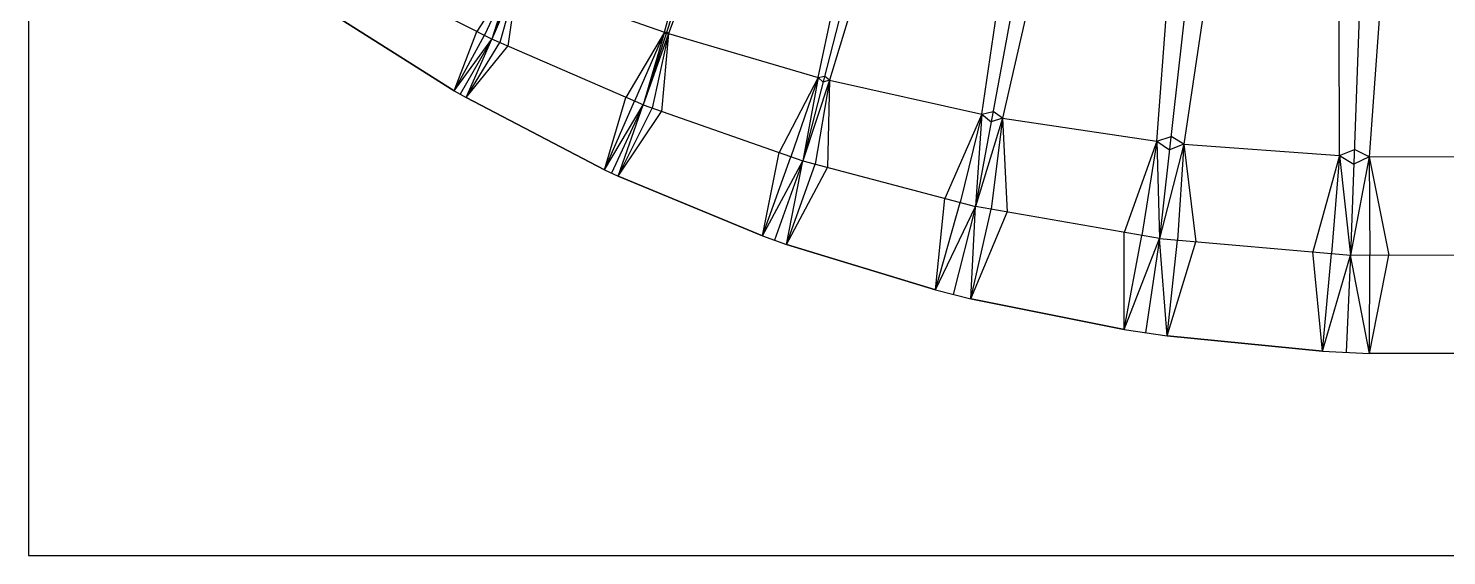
# Model space of a CAD drawing. Header units: metres. Extents: x -354 to 354, y -354 to 354.
# Drawn here: x -354.5 to 0, y -354.5 to -222.7 of the extents above; entities that cross this region are included whole.
import ezdxf

# ---------------------------------------------------------------- set-up
doc = ezdxf.new("R2010")
doc.units = ezdxf.units.M

msp = doc.modelspace()

# ---------------------------------------------------------------- linework, layer by layer
at = {"layer": 'CrimpMountain', "color": 1}
for p, q in [((-233.806321, -210.173175), (-242.372037, -223.499873)), ((-232.299452, -210.735051), (-236.674377, -226.245526)), ((-248.043498, -238.291996), (-240.505857, -224.444761)), ((-195.500746, -223.706782), (-205.139818, -239.961621)), ((-194.506866, -224.026907), (-198.544482, -242.642091)), ((-195.500746, -223.706782), (-195.102277, -224.172563)), ((-194.506866, -224.026907), (-194.928427, -223.632819)), ((-245.037619, -240.021265), (-234.65191, -227.125207)), ((-157.055063, -234.970996), (-166.860352, -253.775267)), ((-154.235046, -235.696274), (-157.868486, -256.666242)), ((-157.055063, -234.970996), (-155.859327, -236.166765)), ((-154.235046, -235.696274), (-155.476603, -234.678666)), ((-210.458355, -258.095695), (-202.968279, -240.906141)), ((-207.038639, -259.691334), (-196.220364, -243.45874)), ((-116.150308, -244.179386), (-125.430567, -265.213344)), ((-116.150308, -244.179386), (-113.841512, -246.109207)), ((-110.993754, -245.137084), (-113.351322, -243.46987)), ((-110.993754, -245.137084), (-113.845823, -267.917714)), ((-72.40279, -250.894513), (-80.59347, -273.725699)), ((-72.40279, -250.894513), (-69.263088, -253.09847)), ((-65.715109, -251.640044), (-68.887835, -249.732316)), ((-65.715109, -251.640044), (-67.242588, -275.659732)), ((-170.972839, -274.579876), (-163.895086, -254.817203)), ((-26.803704, -254.522444), (-33.465968, -278.567799)), ((-26.803704, -254.522444), (-23.171628, -256.662416)), ((-19.39397, -254.791387), (-23.037204, -252.958838)), ((-19.39397, -254.791387), (-19.237605, -279.373486)), ((-165.040192, -276.703908), (-154.732428, -257.492565)), ((-127.720173, -288.089277), (-121.607643, -266.220651)), ((-118.88494, -290.316345), (-109.860104, -268.613875)), ((-80.627206, -297.981609), (-76.176251, -274.497228)), ((-69.843202, -299.587027), (-62.712135, -276.049791)), ((-31.011748, -303.398055), (-28.73752, -278.974904)), ((-19.294544, -303.956016), (-14.47091, -279.363846))]:
    msp.add_line(p, q, dxfattribs=at)
at = {"layer": 'CrimpValley', "color": 5}
for p, q in [((-233.806321, -210.173175), (-240.505857, -224.444761)), ((-232.299452, -210.735051), (-234.65191, -227.125207)), ((-248.043498, -238.291996), (-242.372037, -223.499873)), ((-245.037619, -240.021265), (-236.674377, -226.245526)), ((-195.500746, -223.706782), (-202.968279, -240.906141)), ((-194.506866, -224.026907), (-196.220364, -243.45874)), ((-195.500746, -223.706782), (-194.928427, -223.632819)), ((-194.506866, -224.026907), (-195.102277, -224.172563)), ((-157.055063, -234.970996), (-163.895086, -254.817203)), ((-157.055063, -234.970996), (-155.476603, -234.678666)), ((-154.235046, -235.696274), (-155.859327, -236.166765)), ((-154.235046, -235.696274), (-154.732428, -257.492565)), ((-210.458355, -258.095695), (-205.139818, -239.961621)), ((-207.038639, -259.691334), (-198.544482, -242.642091)), ((-116.150308, -244.179386), (-121.607643, -266.220651)), ((-116.150308, -244.179386), (-113.351322, -243.46987)), ((-110.993754, -245.137084), (-113.841512, -246.109207)), ((-110.993754, -245.137084), (-109.860104, -268.613875)), ((-72.40279, -250.894513), (-76.176251, -274.497228)), ((-72.40279, -250.894513), (-68.887835, -249.732316)), ((-65.715109, -251.640044), (-69.263088, -253.09847)), ((-65.715109, -251.640044), (-62.712135, -276.049791)), ((-170.972839, -274.579876), (-166.860352, -253.775267)), ((-26.803704, -254.522444), (-28.73752, -278.974904)), ((-26.803704, -254.522444), (-23.037204, -252.958838)), ((-19.39397, -254.791387), (-23.171628, -256.662416)), ((-19.39397, -254.791387), (-14.47091, -279.363846)), ((-165.040192, -276.703908), (-157.868486, -256.666242)), ((-127.720173, -288.089277), (-125.430567, -265.213344)), ((-118.88494, -290.316345), (-113.845823, -267.917714)), ((-80.627206, -297.981609), (-80.59347, -273.725699)), ((-69.843202, -299.587027), (-67.242588, -275.659732)), ((-31.011748, -303.398055), (-33.465968, -278.567799)), ((-19.294544, -303.956016), (-19.237605, -279.373486))]:
    msp.add_line(p, q, dxfattribs=at)
at = {"layer": 'Mountain', "color": 1}
for p, q in [((-233.806321, -210.173175), (-238.624807, -225.397178)), ((-233.806321, -210.173175), (-238.624807, -225.397178)), ((-232.299452, -210.735051), (-238.624807, -225.397178)), ((-248.043498, -238.291996), (-238.624807, -225.397178)), ((-245.037619, -240.021265), (-238.624807, -225.397178)), ((-245.037619, -240.021265), (-238.624807, -225.397178)), ((-195.500746, -223.706782), (-200.796379, -241.850819)), ((-195.500746, -223.706782), (-200.796379, -241.850819)), ((-194.506866, -224.026907), (-200.796379, -241.850819)), ((-157.055063, -234.970996), (-160.92448, -255.861014)), ((-154.235046, -235.696274), (-160.92448, -255.861014)), ((-154.235046, -235.696274), (-160.924479, -255.861015)), ((-210.458355, -258.095695), (-200.796379, -241.850819)), ((-207.038639, -259.691334), (-200.796379, -241.850819)), ((-207.038639, -259.691334), (-200.796379, -241.850819)), ((-116.150308, -244.179386), (-117.764755, -267.233217)), ((-110.993754, -245.137084), (-117.764755, -267.233217)), ((-110.993754, -245.137084), (-117.764754, -267.233218)), ((-72.40279, -250.894513), (-71.735058, -275.272944)), ((-72.40279, -250.894513), (-71.735059, -275.272944)), ((-65.715109, -251.640044), (-71.735058, -275.272944)), ((-26.803704, -254.522444), (-23.996294, -279.383109)), ((-19.39397, -254.791387), (-23.996294, -279.383109)), ((-19.39397, -254.791387), (-23.996294, -279.383109)), ((-170.972839, -274.579876), (-160.92448, -255.861014)), ((-170.972839, -274.579876), (-160.924479, -255.861015)), ((-165.040192, -276.703908), (-160.924479, -255.861015)), ((-127.720173, -288.089277), (-117.764755, -267.233217)), ((-127.720173, -288.089277), (-117.764754, -267.233218)), ((-118.88494, -290.316345), (-117.764754, -267.233218)), ((-80.627206, -297.981609), (-71.735059, -275.272944)), ((-69.843202, -299.587027), (-71.735059, -275.272944)), ((-69.843202, -299.587027), (-71.735058, -275.272944)), ((-31.011748, -303.398055), (-23.996294, -279.383109)), ((-31.011748, -303.398055), (-23.996294, -279.383109)), ((-19.294544, -303.956016), (-23.996294, -279.383109))]:
    msp.add_line(p, q, dxfattribs=at)
at = {"layer": 'Paper', "color": 0}
msp.add_lwpolyline([(354.495944, -354.495944), (354.495944, 354.495944), (-354.495944, 354.495944), (-354.495944, -354.495944)], close=True, dxfattribs=at)
msp.add_lwpolyline([(-281.050395, -217.484413), (-248.043498, -238.291996), (-245.037619, -240.021265), (-210.458355, -258.095695), (-207.038639, -259.691334), (-170.972839, -274.579876), (-165.040192, -276.703908), (-127.720173, -288.089277), (-118.88494, -290.316345), (-80.627206, -297.981609), (-69.843202, -299.587027), (-31.011748, -303.398055), (-19.294544, -303.956016), (19.723383, -303.852095)], dxfattribs=at)
at = {"layer": 'Polygon', "color": 0}
for points in [[(-195.500746, -223.706782), (-186.507542, -190.460127), (-218.456105, -179.198096), (-232.299452, -210.735051)], [(-157.055063, -234.970996), (-149.889715, -201.28308), (-182.405297, -191.781445), (-194.506866, -224.026907)], [(-116.150308, -244.179386), (-111.192928, -210.096515), (-144.258022, -202.731493), (-154.235046, -235.696274)], [(-72.40279, -250.894513), (-69.878035, -216.545665), (-103.382632, -211.547077), (-110.993754, -245.137084)], [(-281.050395, -217.484413), (-248.043498, -238.291996)], [(-26.803704, -254.522444), (-26.830787, -220.080943), (-60.613592, -217.578448), (-65.715109, -251.640044)], [(19.624059, -254.737495), (17.005291, -220.395685), (-16.870082, -220.442475), (-19.39397, -254.791387)], [(-245.037619, -240.021265), (-210.458355, -258.095695)], [(-207.038639, -259.691334), (-170.972839, -274.579876)], [(-165.040192, -276.703908), (-127.720173, -288.089277)], [(-118.88494, -290.316345), (-80.627206, -297.981609)], [(-69.843202, -299.587027), (-31.011748, -303.398055)], [(-19.294544, -303.956016), (19.723383, -303.852095)]]:
    msp.add_lwpolyline(points, close=True, dxfattribs=at)
at = {"layer": 'Valley', "color": 5}
for p, q in [((-217.661209, -169.17592), (-238.624807, -225.397178)), ((-180.764742, -179.659379), (-200.796379, -241.850819)), ((-143.623076, -188.589971), (-160.92448, -255.861014)), ((-104.508209, -195.855687), (-117.764755, -267.233217)), ((-63.455998, -201.006759), (-71.735058, -275.272944)), ((-21.247556, -203.651566), (-23.996294, -279.383109)), ((-238.624807, -225.397178), (-276.160513, -206.392024)), ((-238.624807, -225.397178), (-246.540558, -239.15663)), ((-200.796379, -241.850819), (-238.624807, -225.397178)), ((-238.624807, -225.397178), (-238.624807, -225.397178)), ((-200.796379, -241.850819), (-208.748497, -258.893515)), ((-200.796379, -241.850819), (-200.796379, -241.850819)), ((-200.796379, -241.850819), (-160.92448, -255.861014)), ((-160.924479, -255.861015), (-168.006515, -275.641892)), ((-160.924479, -255.861015), (-160.92448, -255.861014)), ((-160.924479, -255.861015), (-117.764755, -267.233217)), ((-117.764754, -267.233218), (-123.302556, -289.202811)), ((-117.764754, -267.233218), (-117.764755, -267.233217)), ((-71.735059, -275.272944), (-117.764754, -267.233218)), ((-71.735059, -275.272944), (-75.235204, -298.784318)), ((-71.735059, -275.272944), (-71.735058, -275.272944)), ((-71.735058, -275.272944), (-23.996294, -279.383109)), ((-23.996294, -279.383109), (-25.153146, -303.677036)), ((-23.996294, -279.383109), (24.246514, -279.285548)), ((-23.996294, -279.383109), (-23.996294, -279.383109))]:
    msp.add_line(p, q, dxfattribs=at)

doc.saveas('drawing.dxf')
